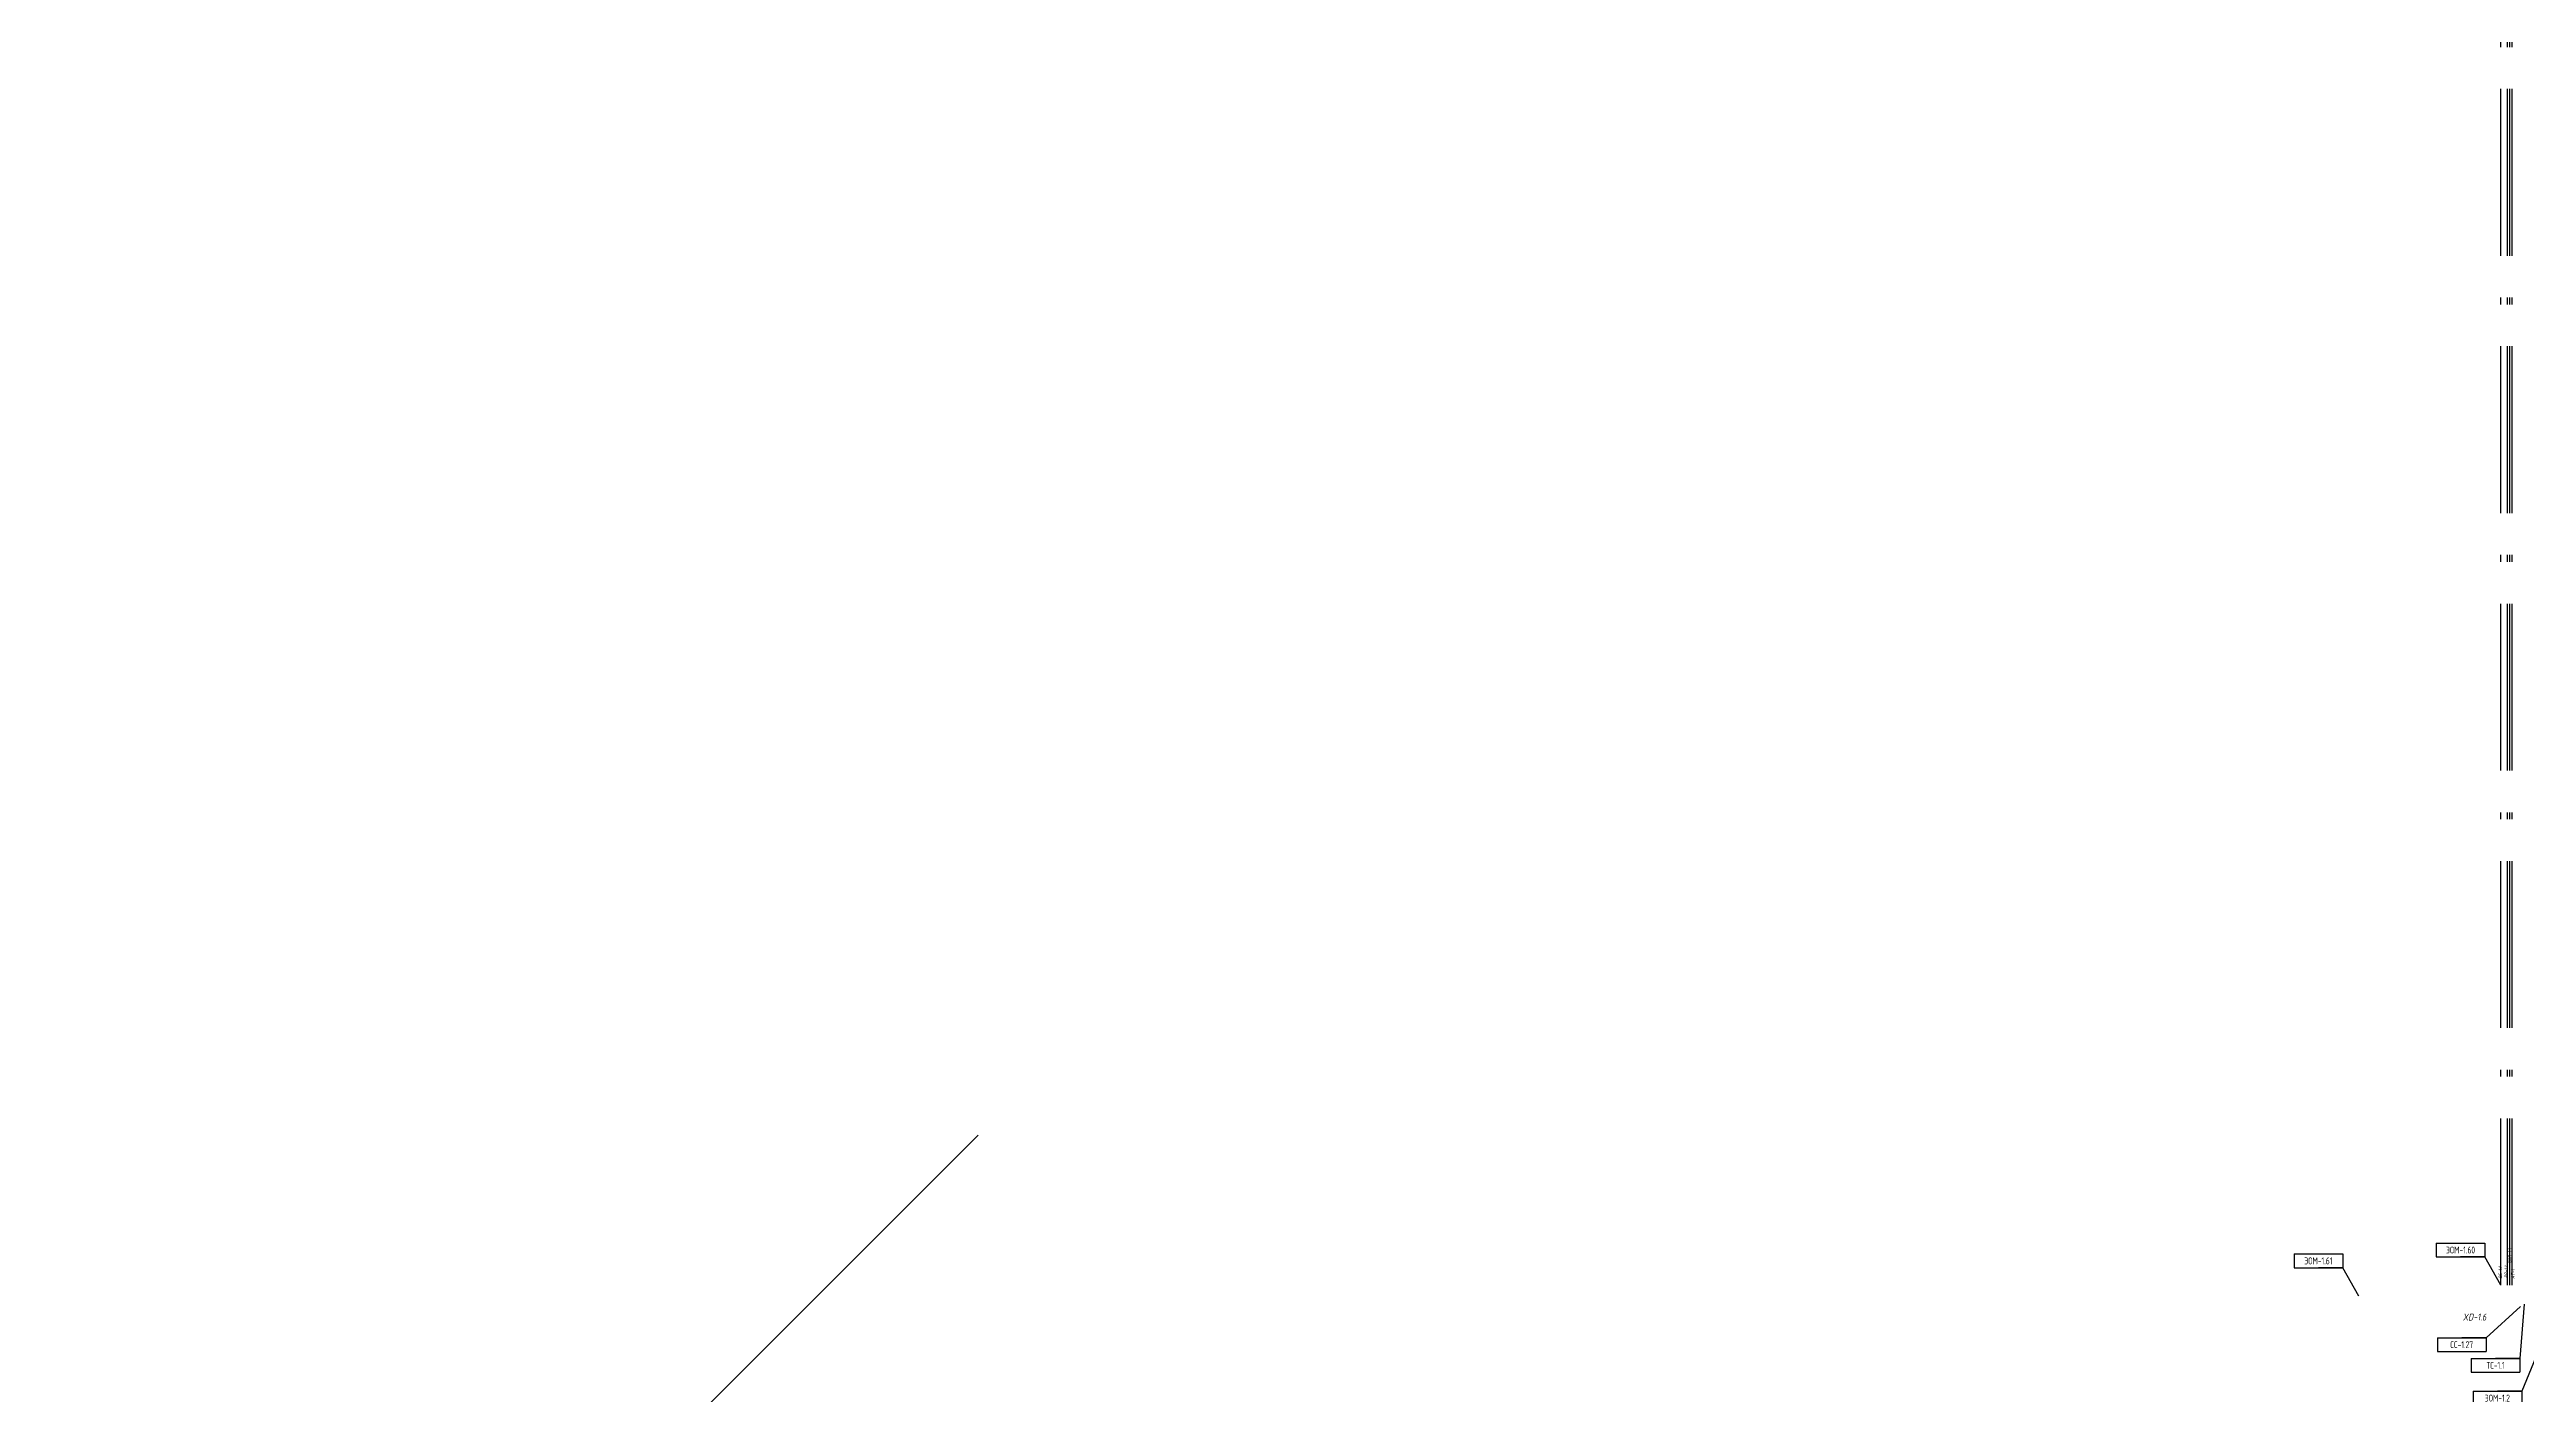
# Model space of a CAD drawing. Header units: millimetres. Extents: x -47065 to -19574, y -34741 to 8266.
# Drawn here: x -47065 to -29263, y -16829 to -7161 of the extents above; entities that cross this region are included whole.
import ezdxf
from ezdxf.enums import TextEntityAlignment as Align

# ---------------------------------------------------------------- set-up
doc = ezdxf.new("R2010")
doc.units = ezdxf.units.MM
doc.linetypes.add('ACAD_ISO10W100', pattern=[18.5, 12, -3, 0.5, -3])
doc.layers.add('02 ЭОМ и СС', color=7, linetype='Continuous')
doc.layers.add('100 noprint', color=1, linetype='Continuous', plot=False)
doc.styles.add('GOST typeA', font='')
doc.styles.get("Standard").update_dxf_attribs({"font": ''})
doc.styles.add('ГОСТ-ISOCPEUR', font='isocpeui.ttf', dxfattribs={"width": 0.8})
doc.styles.get('GOST typeA').set_extended_font_data('GOST type A')
doc.styles.get('Standard').set_extended_font_data('Ubuntu')
doc.dimstyles.new('ISO-25', dxfattribs={"dimtxt": 2.5, "dimasz": 2.5, "dimexe": 1.25, "dimexo": 0.625, "dimtad": 1, "dimtxsty": 'Standard', "dimcen": 2.5, "dimadec": 0, "dimazin": 0, "dimtfac": 1, "dimtmove": 0, "dimatfit": 3, "dimfxl": 1, "dimarcsym": 0})

# ---------------------------------------------------------------- blocks, each defined once
blk = doc.blocks.new('*T68')
at = {"layer": '02 ЭОМ и СС', "color": 0, "lineweight": -2}
for p, q in [((0, 0), (350, 0)), ((0, 0), (0, -100)), ((350, 0), (350, -100)), ((0, -100), (350, -100))]:
    blk.add_line(p, q, dxfattribs=at)
at = {"layer": '02 ЭОМ и СС', "color": 0, "lineweight": -2, "insert": (175, -50), "char_height": 50, "width": 330, "attachment_point": 5, "style": 'GOST typeA'}
blk.add_mtext('{\\W0.8;ЭОМ-1.60}', dxfattribs=at)
blk = doc.blocks.new('*T70')
at = {"layer": '02 ЭОМ и СС', "color": 0, "lineweight": -2}
for p, q in [((0, 0), (350, 0)), ((0, 0), (0, -100)), ((350, 0), (350, -100)), ((0, -100), (350, -100))]:
    blk.add_line(p, q, dxfattribs=at)
at = {"layer": '02 ЭОМ и СС', "color": 0, "lineweight": -2, "insert": (175, -50), "char_height": 50, "width": 330, "attachment_point": 5, "style": 'GOST typeA'}
blk.add_mtext('{\\W0.8;ЭОМ-1.2}', dxfattribs=at)
blk = doc.blocks.new('*T72')
at = {"layer": '02 ЭОМ и СС', "color": 0, "lineweight": -2}
for p, q in [((0, 0), (350, 0)), ((0, 0), (0, -100)), ((350, 0), (350, -100)), ((0, -100), (350, -100))]:
    blk.add_line(p, q, dxfattribs=at)
at = {"layer": '02 ЭОМ и СС', "color": 0, "lineweight": -2, "insert": (175, -50), "char_height": 50, "width": 330, "attachment_point": 5, "style": 'GOST typeA'}
blk.add_mtext('{\\W0.8;ТС-1.1}', dxfattribs=at)
blk = doc.blocks.new('*T73')
at = {"layer": '02 ЭОМ и СС', "color": 0, "lineweight": -2}
for p, q in [((0, 0), (350, 0)), ((0, 0), (0, -100)), ((350, 0), (350, -100)), ((0, -100), (350, -100))]:
    blk.add_line(p, q, dxfattribs=at)
at = {"layer": '02 ЭОМ и СС', "color": 0, "lineweight": -2, "insert": (175, -50), "char_height": 50, "width": 330, "attachment_point": 5, "style": 'GOST typeA'}
blk.add_mtext('{\\W0.8;СС-1.27}', dxfattribs=at)
blk = doc.blocks.new('*T75')
at = {"layer": '02 ЭОМ и СС', "color": 0, "lineweight": -2}
for p, q in [((0, 0), (350, 0)), ((0, 0), (0, -100)), ((350, 0), (350, -100)), ((0, -100), (350, -100))]:
    blk.add_line(p, q, dxfattribs=at)
at = {"layer": '02 ЭОМ и СС', "color": 0, "lineweight": -2, "insert": (175, -50), "char_height": 50, "width": 330, "attachment_point": 5, "style": 'GOST typeA'}
blk.add_mtext('{\\W0.8;ЭОМ-1.61}', dxfattribs=at)

msp = doc.modelspace()

# ---------------------------------------------------------------- linework, layer by layer
at = {"layer": '100 noprint', "color": 1, "linetype": 'ACAD_ISO10W100', "lineweight": -2, "ltscale": 100, "flags": 128}
for points in [[(-29446.5, -16044.1), (-29446.5, -3199.1, 1), (-40860, -3199.1)], [(-29399.7, -16044.1), (-29399.7, -3199.1, 1), (-40813.2, -3199.1)], [(-29383.7, -16044.1), (-29383.7, -3199.1, 1), (-40797.2, -3199.1)], [(-29366.5, -16044.1), (-29366.5, -3199.1, 1), (-40780, -3199.1)]]:
    msp.add_lwpolyline(points, format="xyb", dxfattribs=at)
at = {"layer": '100 noprint', "color": 1, "lineweight": -2, "ltscale": 100, "flags": 128}
msp.add_lwpolyline([(-40389.7, -14965.5), (-47064.9, -21640.7)], dxfattribs=at)

# ---------------------------------------------------------------- block references
for name, p in [('*T75', (-30933.6, -15818.3)), ('*T68', (-29911.6, -15740.3)), ('*T73', (-29903.4, -16420.8)), ('*T72', (-29661, -16569.3)), ('*T70', (-29647.2, -16804.7))]:
    msp.add_blockref(name, p)

# ---------------------------------------------------------------- texts
at = {"layer": '02 ЭОМ и СС', "linetype": 'Continuous', "style": 'ГОСТ-ISOCPEUR', "width": 0.8}
for s, p in [('BGB-1.1', (-29369.5, -15778.7)), ('RP-1.1', (-29396.2, -15903.7)), ('AT-1', (-29348.8, -15928.1))]:
    msp.add_text(s, height=25, rotation=90, dxfattribs=at).set_placement(p, align=Align.RIGHT)
msp.add_text('QS-1.1', height=25, rotation=90, dxfattribs=at).set_placement((-29438.5, -15997.4))
at = {"layer": '02 ЭОМ и СС', "lineweight": -2, "style": 'ГОСТ-ISOCPEUR', "width": 0.8}
msp.add_text('XD-1.6', height=50, dxfattribs=at).set_placement((-29720.9, -16297.3))

# ---------------------------------------------------------------- leaders
at = {"layer": '02 ЭОМ и СС', "lineweight": -2, "has_arrowhead": 0}
for points in [[(-29446.5, -16044.1), (-29561.6, -15840.3), (-29736.6, -15840.3)], [(-30468.4, -16122.1), (-30583.6, -15918.3), (-30758.6, -15918.3)], [(-29305, -16195.1), (-29553.4, -16420.8), (-29728.4, -16420.8)], [(-29278.8, -16179.1), (-29311, -16569.3), (-29486, -16569.3)], [(-29023.3, -16141.1), (-29297.2, -16804.7), (-29472.2, -16804.7)]]:
    msp.add_leader(points, dimstyle='ISO-25', override={"dimasz": 50, "dimgap": 1, "dimtad": 0, "dimldrblk": 'ArchTick'}, dxfattribs=at)

doc.saveas('drawing.dxf')
